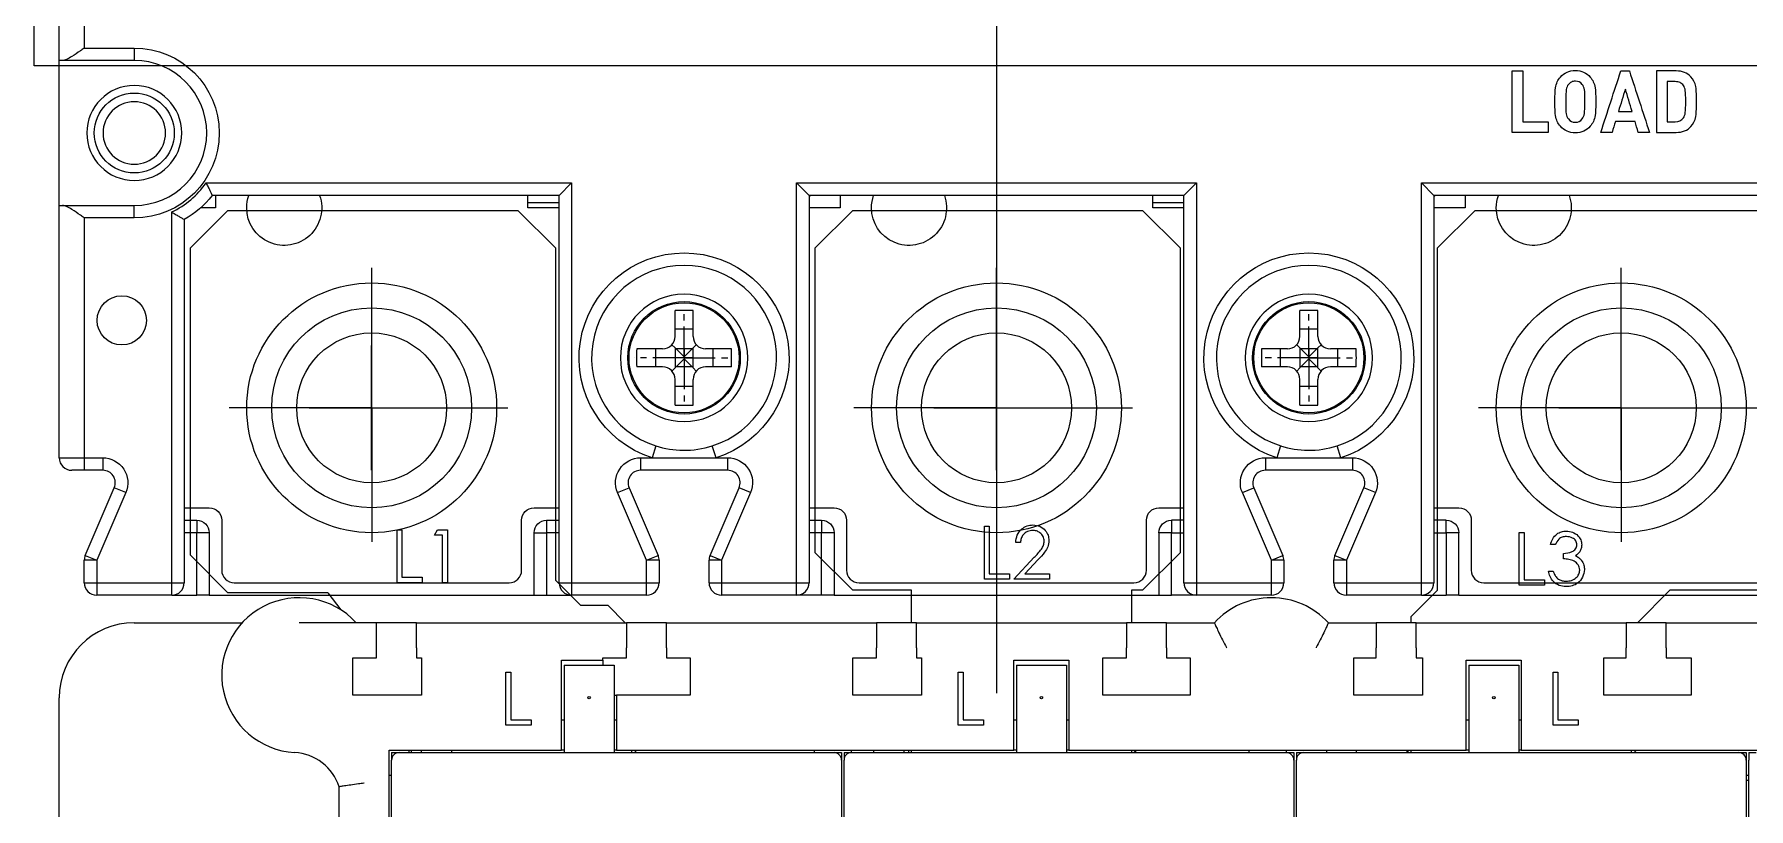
# Model space of a CAD drawing. Header units: millimetres. Extents: x 60229 to 91621, y 21923 to 36546.
# Drawn here: x 82693.7 to 82762.3, y 30080.1 to 30111.1 of the extents above; entities that cross this region are included whole.
import ezdxf

# ---------------------------------------------------------------- set-up
doc = ezdxf.new("R2010")
doc.units = ezdxf.units.MM
doc.linetypes.add('AM_ISO08W050', pattern=[18, 12, -1.5, 3, -1.5])
doc.linetypes.add('CENTER', pattern=[2, 1.25, -0.25, 0.25, -0.25])
for name, color, linetype in [('1', 7, 'Continuous'), ('DEF_AXIS', 7, 'Continuous'), ('DEF_FEATURE', 7, 'Continuous')]:
    doc.layers.add(name, color=color, linetype=linetype)
doc.layers.add('AM_07_중심선', color=1, linetype='AM_ISO08W050', lineweight=18)

# ---------------------------------------------------------------- blocks, each defined once
blk = doc.blocks.new('PS2-40S3P40G-DM')
at = {"color": 7, "linetype": 'Continuous', "lineweight": 0}
for p, q in [((13.405, 61.592), (14.905, 63.092)), ((14.905, 63.092), (26.505, 63.092)), ((26.505, 63.092), (28.005, 61.592)), ((38.405, 61.592), (39.905, 63.092)), ((39.905, 63.092), (51.505, 63.092)), ((51.505, 63.092), (53.005, 61.592)), ((63.305, 61.592), (64.805, 63.092)), ((64.805, 63.092), (76.505, 63.092)), ((13.405, 49.292), (13.405, 61.592)), ((28.005, 61.592), (28.005, 48.292)), ((38.405, 49.392), (38.405, 61.592)), ((53.005, 61.592), (53.005, 49.392)), ((63.305, 47.892), (63.305, 61.592)), ((21.677, 50.309), (21.867, 50.309)), ((21.677, 48.192), (21.677, 50.309)), ((21.867, 50.309), (21.867, 48.409)), ((23.169, 50.091), (23.294, 50.309)), ((23.495, 50.091), (23.169, 50.091)), ((23.294, 50.309), (23.685, 50.309)), ((23.495, 48.192), (23.495, 50.091)), ((23.685, 50.309), (23.685, 48.192)), ((45.177, 50.45), (45.367, 50.45)), ((45.177, 48.333), (45.177, 50.45)), ((45.367, 50.45), (45.367, 48.55)), ((66.577, 48.089), (66.577, 50.206)), ((66.577, 50.206), (66.767, 50.206)), ((66.767, 50.206), (66.767, 48.307)), ((38.405, 49.392), (39.905, 47.892)), ((46.615, 49.799), (46.425, 49.799)), ((51.505, 47.892), (53.005, 49.392)), ((68.015, 49.718), (67.825, 49.718)), ((13.405, 49.292), (14.905, 47.792)), ((46.344, 48.333), (47.165, 49.209)), ((47.327, 49.116), (46.797, 48.55)), ((68.341, 49.148), (68.341, 49.365)), ((22.681, 48.192), (21.677, 48.192)), ((21.867, 48.409), (22.681, 48.409)), ((22.681, 48.409), (22.681, 48.192)), ((23.685, 48.192), (23.495, 48.192)), ((29.005, 47.292), (28.005, 48.292)), ((46.181, 48.333), (45.177, 48.333)), ((45.367, 48.55), (46.181, 48.55)), ((46.181, 48.55), (46.181, 48.333)), ((47.782, 48.333), (46.344, 48.333)), ((46.797, 48.55), (47.782, 48.55)), ((47.782, 48.55), (47.782, 48.333)), ((67.581, 48.089), (66.577, 48.089)), ((66.767, 48.307), (67.581, 48.307)), ((67.581, 48.307), (67.581, 48.089)), ((67.744, 48.659), (67.934, 48.659)), ((18.906, 47.792), (14.905, 47.792)), ((18.906, 47.792), (19.426, 47.104)), ((42.255, 47.892), (39.905, 47.892)), ((42.255, 46.592), (42.255, 47.892)), ((51.505, 47.892), (51.055, 47.892)), ((51.055, 47.892), (51.055, 46.592)), ((63.305, 47.892), (62.255, 46.842)), ((71.305, 46.592), (72.605, 47.892)), ((76.505, 47.892), (72.605, 47.892)), ((29.005, 47.292), (30.105, 47.292)), ((30.805, 46.592), (30.105, 47.292)), ((62.255, 46.592), (62.255, 46.842)), ((11.155, 46.592), (15.475, 46.592)), ((20.855, 46.592), (17.755, 46.592)), ((20.855, 45.192), (20.855, 46.592)), ((22.455, 46.592), (20.855, 46.592)), ((22.455, 45.592), (22.455, 46.592)), ((22.455, 46.592), (30.855, 46.592)), ((30.855, 46.592), (30.855, 45.592)), ((32.455, 46.592), (30.855, 46.592)), ((32.455, 45.592), (32.455, 46.592)), ((32.455, 46.592), (40.855, 46.592)), ((40.855, 46.592), (40.855, 45.592)), ((42.455, 46.592), (40.855, 46.592)), ((42.455, 45.592), (42.455, 46.592)), ((42.455, 46.592), (50.855, 46.592)), ((50.855, 46.592), (50.855, 45.592)), ((52.455, 46.592), (50.855, 46.592)), ((52.455, 45.592), (52.455, 46.592)), ((52.455, 46.592), (54.375, 46.592)), ((58.936, 46.592), (60.855, 46.592)), ((60.855, 46.592), (60.855, 45.592)), ((62.455, 46.592), (60.855, 46.592)), ((62.455, 45.592), (62.455, 46.592)), ((62.455, 46.592), (70.855, 46.592)), ((70.855, 46.592), (70.855, 45.592)), ((72.455, 46.592), (70.855, 46.592)), ((72.455, 45.592), (72.455, 46.592)), ((72.455, 46.592), (80.855, 46.592)), ((22.455, 45.592), (22.455, 45.192)), ((30.855, 45.192), (30.855, 45.592)), ((32.455, 45.592), (32.455, 45.192)), ((40.855, 45.192), (40.855, 45.592)), ((42.455, 45.592), (42.455, 45.192)), ((50.855, 45.192), (50.855, 45.592)), ((52.455, 45.592), (52.455, 45.192)), ((60.855, 45.192), (60.855, 45.592)), ((62.455, 45.592), (62.455, 45.192)), ((70.855, 45.192), (70.855, 45.592)), ((72.455, 45.592), (72.455, 45.192)), ((19.905, 45.192), (20.855, 45.192)), ((19.905, 43.692), (19.905, 45.192)), ((22.455, 45.192), (22.655, 45.192)), ((22.655, 45.192), (22.655, 43.692)), ((26.027, 44.609), (26.217, 44.609)), ((26.027, 42.492), (26.027, 44.609)), ((26.217, 44.609), (26.217, 42.709)), ((28.255, 45.092), (29.905, 45.092)), ((28.255, 41.492), (28.255, 45.092)), ((28.355, 44.892), (28.355, 41.392)), ((28.355, 44.892), (30.355, 44.892)), ((29.905, 45.192), (30.855, 45.192)), ((29.905, 45.092), (29.905, 45.192)), ((29.905, 45.092), (29.905, 44.892)), ((30.355, 44.892), (30.355, 41.392)), ((32.455, 45.192), (33.405, 45.192)), ((33.405, 45.192), (33.405, 43.692)), ((39.905, 45.192), (40.855, 45.192)), ((39.905, 43.692), (39.905, 45.192)), ((42.455, 45.192), (42.655, 45.192)), ((42.655, 45.192), (42.655, 43.692)), ((44.127, 44.609), (44.317, 44.609)), ((44.127, 42.492), (44.127, 44.609)), ((44.317, 44.609), (44.317, 42.709)), ((46.355, 45.092), (48.555, 45.092)), ((46.355, 41.492), (46.355, 45.092)), ((46.455, 44.892), (46.455, 41.392)), ((46.455, 44.892), (48.455, 44.892)), ((48.455, 44.892), (48.455, 41.392)), ((48.555, 45.092), (48.555, 41.492)), ((49.905, 45.192), (50.855, 45.192)), ((49.905, 43.692), (49.905, 45.192)), ((52.455, 45.192), (53.405, 45.192)), ((53.405, 45.192), (53.405, 43.692)), ((59.955, 45.192), (60.855, 45.192)), ((59.955, 43.692), (59.955, 45.192)), ((62.455, 45.192), (62.705, 45.192)), ((62.705, 45.192), (62.705, 43.692)), ((64.455, 45.092), (66.655, 45.092)), ((64.455, 41.492), (64.455, 45.092)), ((64.555, 44.892), (64.555, 41.392)), ((64.555, 44.892), (66.555, 44.892)), ((66.555, 44.892), (66.555, 41.392)), ((66.655, 45.092), (66.655, 41.492)), ((67.927, 42.492), (67.927, 44.609)), ((67.927, 44.609), (68.117, 44.609)), ((68.117, 44.609), (68.117, 42.709)), ((69.955, 45.192), (70.855, 45.192)), ((69.955, 43.692), (69.955, 45.192)), ((72.455, 45.192), (73.455, 45.192)), ((73.455, 45.192), (73.455, 43.692)), ((8.155, 24.092), (8.155, 43.592)), ((22.655, 43.692), (19.905, 43.692)), ((30.355, 43.692), (30.455, 43.692)), ((33.405, 43.692), (30.455, 43.692)), ((30.455, 43.692), (30.455, 41.492)), ((42.655, 43.692), (39.905, 43.692)), ((53.405, 43.692), (49.905, 43.692)), ((62.705, 43.692), (59.955, 43.692)), ((73.455, 43.692), (69.955, 43.692)), ((26.217, 42.709), (27.031, 42.709)), ((27.031, 42.709), (27.031, 42.492)), ((28.355, 42.692), (28.255, 42.692)), ((30.455, 42.692), (30.355, 42.692)), ((44.317, 42.709), (45.131, 42.709)), ((45.131, 42.709), (45.131, 42.492)), ((46.455, 42.692), (46.355, 42.692)), ((48.555, 42.692), (48.455, 42.692)), ((64.555, 42.692), (64.455, 42.692)), ((66.655, 42.692), (66.555, 42.692)), ((68.117, 42.709), (68.931, 42.709)), ((68.931, 42.709), (68.931, 42.492)), ((27.031, 42.492), (26.027, 42.492)), ((45.131, 42.492), (44.127, 42.492)), ((68.931, 42.492), (67.927, 42.492)), ((21.355, 41.492), (28.255, 41.492)), ((21.355, -4.308), (21.355, 41.492)), ((21.455, 41.392), (21.755, 41.392)), ((21.455, 41.392), (21.455, 41.092)), ((21.755, 41.392), (39.155, 41.392)), ((22.155, 41.392), (22.155, 41.492)), ((22.255, 41.392), (22.255, 41.492)), ((22.655, 41.392), (22.655, 41.492)), ((23.855, 41.492), (23.855, 41.392)), ((28.355, 41.492), (28.255, 41.492)), ((30.455, 41.492), (30.355, 41.492)), ((30.455, 41.492), (46.355, 41.492)), ((31.055, 41.492), (31.055, 41.392)), ((31.155, 41.492), (31.255, 41.392)), ((38.355, 41.492), (38.355, 41.392)), ((39.155, 41.392), (39.455, 41.392)), ((39.455, 41.392), (39.455, 41.092)), ((39.555, 41.392), (39.855, 41.392)), ((39.555, 41.392), (39.555, 41.092)), ((39.855, 41.392), (39.855, 41.492)), ((39.855, 41.392), (57.255, 41.392)), ((40.755, 41.392), (40.755, 41.492)), ((41.955, 41.492), (41.955, 41.392)), ((42.155, 41.392), (42.155, 41.492)), ((42.255, 41.392), (42.255, 41.492)), ((46.455, 41.492), (46.355, 41.492)), ((48.555, 41.492), (48.455, 41.492)), ((48.555, 41.492), (64.455, 41.492)), ((51.055, 41.492), (51.055, 41.392)), ((51.155, 41.492), (51.255, 41.392)), ((55.755, 41.492), (55.755, 41.392)), ((57.255, 41.392), (57.255, 41.492)), ((57.255, 41.392), (57.555, 41.392)), ((57.555, 41.392), (57.555, 41.092)), ((57.655, 41.392), (57.955, 41.392)), ((57.655, 41.392), (57.655, 41.092)), ((57.955, 41.392), (75.355, 41.392)), ((58.855, 41.492), (58.855, 41.392)), ((60.055, 41.392), (60.055, 41.492)), ((62.055, 41.392), (62.155, 41.492)), ((62.255, 41.392), (62.255, 41.492)), ((64.555, 41.492), (64.455, 41.492)), ((66.655, 41.492), (66.555, 41.492)), ((66.655, 41.492), (82.555, 41.492)), ((71.055, 41.492), (71.055, 41.392)), ((71.155, 41.492), (71.255, 41.392)), ((75.355, 41.392), (75.655, 41.392)), ((75.655, 41.392), (75.655, 41.092)), ((75.755, 41.392), (76.055, 41.392)), ((75.755, 41.392), (75.755, 41.092)), ((21.355, 40.492), (21.455, 40.492)), ((21.455, 40.392), (21.455, 41.092)), ((39.455, 41.092), (39.455, 40.392)), ((39.555, 40.392), (39.555, 41.092)), ((57.555, 41.092), (57.555, 40.392)), ((57.655, 40.392), (57.655, 41.092)), ((75.655, 41.092), (75.655, 40.392)), ((75.655, 40.492), (75.755, 40.492)), ((75.755, 40.392), (75.755, 41.092)), ((19.355, -2.841), (19.355, 40.026)), ((21.455, -3.208), (21.455, 40.392)), ((39.455, 40.392), (39.455, -3.208)), ((39.555, -3.208), (39.555, 40.392)), ((57.555, 40.392), (57.555, -3.208)), ((57.655, -3.208), (57.655, 40.392)), ((75.655, 40.392), (75.655, -3.208)), ((75.655, 40.292), (75.755, 40.292)), ((75.755, -3.208), (75.755, 40.392))]:
    blk.add_line(p, q, dxfattribs=at)
at = {"color": 1, "lineweight": -3}
for p, q in [((20.655, 52.692), (20.655, 57.692)), ((45.655, 52.692), (45.655, 57.692)), ((70.655, 52.692), (70.655, 57.692)), ((18.155, 55.192), (23.155, 55.192)), ((43.155, 55.192), (48.155, 55.192)), ((68.155, 55.192), (73.155, 55.192))]:
    blk.add_line(p, q, dxfattribs=at)
at = {"color": 7, "linetype": 'Continuous', "lineweight": 0}
for centre, radius in [((20.655, 55.192), 3), ((45.655, 55.192), 3), ((70.655, 55.192), 3), ((29.355, 43.592), 0.05), ((47.455, 43.592), 0.05), ((65.555, 43.592), 0.05)]:
    blk.add_circle(centre, radius, dxfattribs=at)
for centre, radius, start, end in [((17.755, 44.492), 3.1, 42.64231, 266.62771), ((56.655, 44.492), 3.1, 42.64231, 137.35769), ((11.155, 43.592), 3, 90, 180), ((17.455, 39.401), 2, 18.19487, 86.62771), ((21.755, 41.092), 0.3, 90, 180), ((39.155, 41.092), 0.3, 0, 90), ((39.855, 41.092), 0.3, 90, 180), ((57.255, 41.092), 0.3, 0, 90), ((57.955, 41.092), 0.3, 90, 180), ((75.355, 41.092), 0.3, 0, 90)]:
    blk.add_arc(centre, radius, start, end, dxfattribs=at)
for points, knots in [([(46.425, 49.799), (46.437, 49.902), (46.462, 50.107), (46.643, 50.342), (46.873, 50.484), (47.034, 50.497), (47.115, 50.504)], [0, 0, 0, 0, 0.280028, 0.559514, 0.779667, 1, 1, 1, 1]), ([(47.106, 50.287), (47.033, 50.28), (46.889, 50.265), (46.726, 50.133), (46.638, 49.967), (46.623, 49.855), (46.615, 49.799)], [0, 0, 0, 0, 0.279693, 0.558779, 0.779136, 1, 1, 1, 1]), ([(47.565, 49.858), (47.556, 49.924), (47.538, 50.055), (47.409, 50.193), (47.26, 50.275), (47.157, 50.283), (47.106, 50.287)], [0, 0, 0, 0, 0.279127, 0.558979, 0.77935, 1, 1, 1, 1]), ([(47.115, 50.504), (47.21, 50.495), (47.398, 50.477), (47.608, 50.306), (47.735, 50.096), (47.748, 49.949), (47.755, 49.875)], [0, 0, 0, 0, 0.279891, 0.55919, 0.779572, 1, 1, 1, 1]), ([(67.825, 49.718), (67.85, 49.799), (67.898, 49.962), (68.06, 50.142), (68.256, 50.245), (68.389, 50.255), (68.455, 50.26)], [0, 0, 0, 0, 0.280289, 0.55968, 0.779747, 1, 1, 1, 1]), ([(68.455, 50.26), (68.541, 50.251), (68.712, 50.233), (68.917, 50.097), (69.047, 49.912), (69.065, 49.778), (69.073, 49.71)], [0, 0, 0, 0, 0.280085, 0.559869, 0.780098, 1, 1, 1, 1]), ([(47.165, 49.209), (47.266, 49.314), (47.408, 49.459), (47.548, 49.685), (47.559, 49.8), (47.565, 49.858)], [0, 0, 0, 0, 0.560717, 0.780533, 1, 1, 1, 1]), ([(47.755, 49.875), (47.746, 49.791), (47.729, 49.623), (47.56, 49.369), (47.415, 49.212), (47.327, 49.116)], [0, 0, 0, 0, 0.279292, 0.559158, 1, 1, 1, 1]), ([(68.458, 50.043), (68.403, 50.039), (68.293, 50.03), (68.118, 49.924), (68.054, 49.796), (68.015, 49.718)], [0, 0, 0, 0, 0.280636, 0.560364, 1, 1, 1, 1]), ([(68.341, 49.365), (68.46, 49.376), (68.64, 49.392), (68.815, 49.517), (68.875, 49.622), (68.881, 49.682), (68.883, 49.711)], [0, 0, 0, 0, 0.499396, 0.749029, 0.874537, 1, 1, 1, 1]), ([(68.883, 49.711), (68.873, 49.767), (68.851, 49.878), (68.689, 50.015), (68.545, 50.033), (68.458, 50.043)], [0, 0, 0, 0, 0.278863, 0.560055, 1, 1, 1, 1]), ([(69.073, 49.71), (69.07, 49.662), (69.063, 49.564), (68.987, 49.401), (68.887, 49.323), (68.826, 49.275)], [0, 0, 0, 0, 0.280507, 0.560791, 1, 1, 1, 1]), ([(68.992, 48.7), (68.989, 48.737), (68.983, 48.811), (68.917, 48.944), (68.778, 49.075), (68.56, 49.133), (68.414, 49.143), (68.341, 49.148)], [0, 0, 0, 0, 0.125235, 0.250515, 0.499248, 0.749046, 1, 1, 1, 1]), ([(69.182, 48.718), (69.167, 48.614), (69.136, 48.406), (68.938, 48.178), (68.696, 48.054), (68.532, 48.041), (68.45, 48.035)], [0, 0, 0, 0, 0.279308, 0.558806, 0.779294, 1, 1, 1, 1]), ([(68.826, 49.275), (68.875, 49.249), (68.963, 49.203), (69.027, 49.128), (69.056, 49.094)], [0, 0, 0, 0, 0.559839, 1, 1, 1, 1]), ([(69.056, 49.094), (69.096, 49.03), (69.169, 48.914), (69.178, 48.778), (69.182, 48.718)], [0, 0, 0, 0, 0.559418, 1, 1, 1, 1]), ([(68.45, 48.035), (68.353, 48.044), (68.158, 48.06), (67.93, 48.223), (67.796, 48.437), (67.761, 48.585), (67.744, 48.659)], [0, 0, 0, 0, 0.279877, 0.559012, 0.779271, 1, 1, 1, 1]), ([(67.934, 48.659), (67.953, 48.598), (67.988, 48.488), (68.065, 48.404), (68.099, 48.367)], [0, 0, 0, 0, 0.560694, 1, 1, 1, 1]), ([(68.099, 48.367), (68.16, 48.329), (68.269, 48.26), (68.397, 48.255), (68.453, 48.252)], [0, 0, 0, 0, 0.5587022, 1, 1, 1, 1]), ([(68.453, 48.252), (68.527, 48.257), (68.673, 48.267), (68.85, 48.377), (68.971, 48.528), (68.985, 48.643), (68.992, 48.7)], [0, 0, 0, 0, 0.2805991, 0.560151, 0.7803024, 1, 1, 1, 1]), ([(54.375, 46.592), (54.379, 46.583), (54.388, 46.563), (54.454, 46.413), (54.557, 46.191), (54.696, 45.908), (54.807, 45.699), (54.866, 45.594), (54.867, 45.592)], [0, 0, 0, 0, 0.189363, 0.378514, 0.573455, 0.78372, 0.995867, 1, 1, 1, 1]), ([(58.936, 46.592), (58.932, 46.583), (58.923, 46.563), (58.856, 46.413), (58.754, 46.191), (58.615, 45.908), (58.504, 45.699), (58.445, 45.594), (58.444, 45.592)], [0, 0, 0, 0, 0.189363, 0.378514, 0.573455, 0.78372, 0.995867, 1, 1, 1, 1]), ([(20.355, 40.169), (20.351, 40.169), (20.274, 40.159), (20.085, 40.134), (19.807, 40.095), (19.557, 40.057), (19.388, 40.031), (19.366, 40.027), (19.355, 40.026)], [0, 0, 0, 0, 0.007952, 0.14815, 0.363536, 0.576565, 0.788259, 1, 1, 1, 1])]:
    blk.add_open_spline(points, degree=3, knots=knots, dxfattribs=at)
blk = doc.blocks.new('HGM-100AF(4P)')
at = {"color": 1, "ltscale": 5}
blk.add_lwpolyline([(-50.613, 25.184), (51.387, 25.184), (51.387, -43.816), (-50.613, -43.816)], close=True, dxfattribs=at)
at = {"layer": '1', "color": 7, "linetype": 'Continuous'}
for p, q in [((-49.613, -43.6), (-49.613, -37)), ((-48.613, -40), (-48.613, -43.1)), ((-48.613, -43.1), (-46.613, -43.1)), ((-46.613, -43.1), (-46.613, -43.6)), ((-49.479, -43.6), (-49.613, -43.6)), ((-49.613, -49.4), (-49.613, -43.6)), ((-46.613, -43.6), (-49.479, -43.6)), ((-43.741, -48.5), (-29.113, -48.5)), ((-29.113, -48.5), (-29.613, -49)), ((-29.113, -48.5), (-29.113, -64.5)), ((-20.113, -48.5), (-4.113, -48.5)), ((-20.113, -64.5), (-20.113, -48.5)), ((-20.113, -48.5), (-19.613, -49)), ((-4.113, -48.5), (-4.613, -49)), ((-4.113, -48.5), (-4.113, -64.5)), ((4.887, -48.5), (20.887, -48.5)), ((4.887, -64.5), (4.887, -48.5)), ((4.887, -48.5), (5.387, -49)), ((-29.613, -49), (-43.491, -49)), ((-43.363, -49), (-43.363, -49.5)), ((-29.613, -49.3), (-30.864, -49.3)), ((-30.863, -49.5), (-30.863, -49)), ((-29.613, -64.5), (-29.613, -49)), ((-19.613, -49), (-19.613, -64.5)), ((-4.613, -49), (-19.613, -49)), ((-18.363, -49), (-18.363, -49.5)), ((-4.613, -49.3), (-5.864, -49.3)), ((-5.863, -49.5), (-5.863, -49)), ((-4.613, -64.5), (-4.613, -49)), ((20.387, -49), (5.387, -49)), ((5.387, -49), (5.387, -64.5)), ((6.637, -49), (6.637, -49.5)), ((-49.613, -59.5), (-49.613, -49.4)), ((-49.613, -49.4), (-49.479, -49.4)), ((-49.479, -49.4), (-46.613, -49.4)), ((-48.613, -49.9), (-48.613, -59.5)), ((-46.613, -49.9), (-48.613, -49.9)), ((-46.613, -49.9), (-46.613, -49.4)), ((-45.113, -64.5), (-45.113, -49.662)), ((-44.613, -49.964), (-44.613, -64.5)), ((-43.363, -49.5), (-43.968, -49.5)), ((-29.613, -49.5), (-30.863, -49.5)), ((-18.363, -49.5), (-19.613, -49.5)), ((-4.613, -49.5), (-5.863, -49.5)), ((6.637, -49.5), (5.387, -49.5)), ((-49.613, -59.5), (-48.613, -59.5)), ((-48.613, -59.5), (-47.872, -59.5)), ((-48.613, -59.5), (-48.613, -60)), ((-47.872, -59.5), (-47.872, -60)), ((-26.355, -59.5), (-25.894, -59.5)), ((-26.355, -59.5), (-26.355, -60)), ((-25.742, -59.024), (-25.894, -59.5)), ((-25.894, -59.5), (-23.333, -59.5)), ((-23.333, -59.5), (-23.485, -59.024)), ((-23.333, -59.5), (-22.872, -59.5)), ((-22.872, -59.5), (-22.872, -60)), ((-1.355, -59.5), (-0.894, -59.5)), ((-1.355, -59.5), (-1.355, -60)), ((-0.742, -59.024), (-0.894, -59.5)), ((-0.894, -59.5), (1.667, -59.5)), ((1.667, -59.5), (1.515, -59.024)), ((1.667, -59.5), (2.128, -59.5)), ((2.128, -59.5), (2.128, -60)), ((-48.613, -60), (-49.113, -60)), ((-47.872, -60), (-48.613, -60)), ((-22.872, -60), (-26.355, -60)), ((2.128, -60), (-1.355, -60)), ((-48.573, -63.406), (-47.412, -60.697)), ((-46.953, -60.894), (-48.113, -63.603)), ((-46.953, -60.894), (-47.412, -60.697)), ((-27.274, -60.894), (-26.815, -60.697)), ((-26.113, -63.603), (-27.274, -60.894)), ((-26.815, -60.697), (-25.654, -63.406)), ((-23.573, -63.406), (-22.412, -60.697)), ((-21.953, -60.894), (-23.113, -63.603)), ((-21.953, -60.894), (-22.412, -60.697)), ((-2.274, -60.894), (-1.815, -60.697)), ((-1.113, -63.603), (-2.274, -60.894)), ((-1.815, -60.697), (-0.654, -63.406)), ((1.427, -63.406), (2.588, -60.697)), ((3.047, -60.894), (1.887, -63.603)), ((3.047, -60.894), (2.588, -60.697)), ((-44.613, -61.5), (-43.613, -61.5)), ((-37.113, -61.5), (-37.113, -62.5)), ((-30.613, -61.5), (-29.613, -61.5)), ((-19.613, -61.5), (-18.613, -61.5)), ((-12.113, -61.5), (-12.113, -62.5)), ((-5.613, -61.5), (-4.613, -61.5)), ((5.387, -61.5), (6.387, -61.5)), ((12.887, -61.5), (12.887, -62.5)), ((-44.613, -62), (-44.113, -62)), ((-44.113, -62), (-44.113, -62.5)), ((-43.113, -62), (-43.113, -64)), ((-31.113, -64), (-31.113, -62)), ((-30.113, -62), (-29.613, -62)), ((-30.113, -62), (-30.113, -62.5)), ((-19.613, -62), (-19.113, -62)), ((-19.113, -62), (-19.113, -62.5)), ((-18.113, -62), (-18.113, -64)), ((-6.113, -64), (-6.113, -62)), ((-5.113, -62), (-5.113, -62.5)), ((-4.613, -62), (-5.113, -62)), ((5.887, -62), (5.387, -62)), ((5.887, -62.5), (5.887, -62)), ((6.887, -62), (6.887, -64)), ((-44.113, -62.5), (-44.613, -62.5)), ((-44.113, -65), (-44.113, -62.5)), ((-43.613, -62.5), (-44.113, -62.5)), ((-43.613, -62.5), (-43.613, -65)), ((-30.613, -62.5), (-30.113, -62.5)), ((-30.613, -65), (-30.613, -62.5)), ((-30.113, -62.5), (-30.113, -65)), ((-29.613, -62.5), (-30.113, -62.5)), ((-19.113, -62.5), (-19.613, -62.5)), ((-18.613, -62.5), (-19.113, -62.5)), ((-19.113, -65), (-19.113, -62.5)), ((-18.613, -62.5), (-18.613, -65)), ((-5.113, -62.5), (-5.613, -62.5)), ((-5.613, -62.5), (-5.613, -65)), ((-5.113, -62.5), (-4.613, -62.5)), ((-5.113, -65), (-5.113, -62.5)), ((5.387, -62.5), (5.887, -62.5)), ((5.887, -62.5), (5.887, -65)), ((6.387, -62.5), (5.887, -62.5)), ((6.387, -65), (6.387, -62.5)), ((-48.113, -63.603), (-48.613, -63.603)), ((-48.613, -64.5), (-48.613, -63.603)), ((-48.573, -63.406), (-48.113, -63.603)), ((-48.113, -63.603), (-48.113, -64.5)), ((-26.113, -63.603), (-25.654, -63.406)), ((-26.113, -64.5), (-26.113, -63.603)), ((-25.613, -63.603), (-26.113, -63.603)), ((-25.613, -63.603), (-25.613, -64.5)), ((-23.113, -63.603), (-23.613, -63.603)), ((-23.613, -64.5), (-23.613, -63.603)), ((-23.573, -63.406), (-23.113, -63.603)), ((-23.113, -63.603), (-23.113, -64.5)), ((-1.113, -63.603), (-0.654, -63.406)), ((-1.113, -64.5), (-1.113, -63.603)), ((-0.613, -63.603), (-1.113, -63.603)), ((-0.613, -63.603), (-0.613, -64.5)), ((1.887, -63.603), (1.387, -63.603)), ((1.387, -64.5), (1.387, -63.603)), ((1.427, -63.406), (1.887, -63.603)), ((1.887, -63.603), (1.887, -64.5)), ((-48.613, -64.5), (-48.113, -64.5)), ((-48.113, -64.5), (-45.113, -64.5)), ((-48.113, -64.5), (-48.113, -65)), ((-45.113, -65), (-48.113, -65)), ((-45.113, -64.5), (-44.613, -64.5)), ((-45.113, -65), (-45.113, -64.5)), ((-45.113, -65), (-44.113, -65)), ((-43.613, -65), (-44.113, -65)), ((-43.613, -65), (-30.613, -65)), ((-42.613, -64.5), (-31.613, -64.5)), ((-30.613, -65), (-30.113, -65)), ((-30.113, -65), (-29.113, -65)), ((-29.613, -64.5), (-29.113, -64.5)), ((-29.113, -64.5), (-26.113, -64.5)), ((-29.113, -64.5), (-29.113, -65)), ((-26.113, -65), (-29.113, -65)), ((-26.113, -64.5), (-25.613, -64.5)), ((-26.113, -65), (-26.113, -64.5)), ((-23.613, -64.5), (-23.113, -64.5)), ((-23.113, -64.5), (-20.113, -64.5)), ((-23.113, -64.5), (-23.113, -65)), ((-20.113, -65), (-23.113, -65)), ((-20.113, -64.5), (-19.613, -64.5)), ((-20.113, -65), (-20.113, -64.5)), ((-19.113, -65), (-20.113, -65)), ((-18.613, -65), (-19.113, -65)), ((-18.613, -65), (-5.613, -65)), ((-17.613, -64.5), (-6.613, -64.5)), ((-5.613, -65), (-5.113, -65)), ((-4.113, -65), (-5.113, -65)), ((-4.613, -64.5), (-4.113, -64.5)), ((-4.113, -64.5), (-1.113, -64.5)), ((-4.113, -64.5), (-4.113, -65)), ((-1.113, -65), (-4.113, -65)), ((-1.113, -65), (-1.113, -64.5)), ((-1.113, -64.5), (-0.613, -64.5)), ((1.387, -64.5), (1.887, -64.5)), ((1.887, -64.5), (4.887, -64.5)), ((1.887, -64.5), (1.887, -65)), ((4.887, -65), (1.887, -65)), ((4.887, -65), (4.887, -64.5)), ((4.887, -64.5), (5.387, -64.5)), ((4.887, -65), (5.887, -65)), ((6.387, -65), (5.887, -65)), ((6.387, -65), (19.387, -65)), ((7.387, -64.5), (18.387, -64.5))]:
    blk.add_line(p, q, dxfattribs=at)
at = {"layer": '1', "color": 7, "linetype": 'Continuous', "extrusion": (0, 0, -1)}
for centre, radius in [((46.613, -46.5), 1.9), ((46.613, -46.5), 1.25), ((24.613, -55.5), 2.55), ((24.613, -55.5), 2.55), ((-0.387, -55.5), 2.55), ((-0.387, -55.5), 2.55)]:
    blk.add_circle(centre, radius, dxfattribs=at)
at = {"layer": '1', "color": 7, "linetype": 'Continuous'}
for centre, radius in [((-46.613, -46.5), 1.6), ((-47.113, -54), 0.985), ((-24.613, -55.5), 2.25), ((-24.613, -55.5), 2.25), ((0.387, -55.5), 2.25), ((0.387, -55.5), 2.25)]:
    blk.add_circle(centre, radius, dxfattribs=at)
at = {"layer": '1', "color": 7, "linetype": 'Continuous', "extrusion": (0, 0, -1)}
for centre, radius, start, end in [((46.613, -46.5), 3.4, 90, 270), ((46.613, -46.5), 4, 218.68219, 240), ((40.613, -49.5), 1.5, 160.53189, 0), ((40.613, -49.5), 1.5, 0, 19.46811), ((20.383, -48), 1.3, 230.28553, 233.69564), ((15.613, -49.5), 1.5, 160.53189, 0), ((15.613, -49.5), 1.5, 0, 19.46811), ((-4.617, -48), 1.3, 230.28553, 233.69564), ((-9.387, -49.5), 1.5, 160.53189, 0), ((-9.387, -49.5), 1.5, 0, 19.46811), ((24.613, -55.5), 4.2, 287.75279, 252.24721), ((-0.387, -55.5), 4.2, 287.75279, 252.24721), ((37.113, -57.5), 5, 270, 180), ((12.113, -57.5), 5, 270, 180), ((-12.887, -57.5), 5, 270, 180), ((37.113, -57.5), 4, 270, 90), ((37.113, -57.5), 4, 90, 180), ((12.113, -57.5), 4, 270, 90), ((12.113, -57.5), 4, 90, 180), ((-12.887, -57.5), 4, 270, 90), ((-12.887, -57.5), 4, 90, 180), ((37.113, -57.5), 5, 180, 270), ((37.113, -57.5), 4, 180, 270), ((12.113, -57.5), 5, 180, 270), ((12.113, -57.5), 4, 180, 270), ((-12.887, -57.5), 5, 180, 270), ((-12.887, -57.5), 4, 180, 270), ((47.872, -60.5), 1, 90, 203.19859), ((26.355, -60.5), 1, 336.80141, 90), ((22.872, -60.5), 1, 90, 203.19859), ((1.355, -60.5), 1, 336.80141, 90), ((-2.128, -60.5), 1, 90, 203.19859), ((43.613, -62), 0.5, 90, 180), ((30.613, -62), 0.5, 0, 90), ((18.613, -62), 0.5, 90, 180), ((5.613, -62), 0.5, 0, 90), ((-6.387, -62), 0.5, 90, 180), ((44.113, -62.5), 0.5, 90, 180), ((30.113, -62.5), 0.5, 0, 90), ((19.113, -62.5), 0.5, 90, 180), ((5.113, -62.5), 0.5, 0, 90), ((-5.887, -62.5), 0.5, 90, 180)]:
    blk.add_arc(centre, radius, start, end, dxfattribs=at)
at = {"layer": '1', "color": 7, "linetype": 'Continuous'}
for centre, radius, start, end in [((-46.613, -46.5), 2.9, 270, 90), ((-46.613, -46.5), 3.5, 295.37693, 325.1501), ((-24.613, -55.5), 3.7, 287.75279, 252.24721), ((0.387, -55.5), 3.7, 287.75279, 252.24721), ((-49.113, -59.5), 0.5, 180, 270), ((-47.872, -60.5), 0.5, 336.80141, 90), ((-26.355, -60.5), 0.5, 90, 203.19859), ((-22.872, -60.5), 0.5, 336.80141, 90), ((-1.355, -60.5), 0.5, 90, 203.19859), ((2.128, -60.5), 0.5, 336.80141, 90), ((-48.113, -63.603), 0.5, 156.80141, 180), ((-26.113, -63.603), 0.5, 0, 23.19859), ((-23.113, -63.603), 0.5, 156.80141, 180), ((-1.113, -63.603), 0.5, 0, 23.19859), ((1.887, -63.603), 0.5, 156.80141, 180), ((-42.613, -64), 0.5, 180, 270), ((-31.613, -64), 0.5, 270, 0), ((-17.613, -64), 0.5, 180, 270), ((-6.613, -64), 0.5, 270, 0), ((7.387, -64), 0.5, 180, 270), ((-48.113, -64.5), 0.5, 180, 270), ((-45.113, -64.5), 0.5, 270, 0), ((-29.113, -64.5), 0.5, 180, 270), ((-26.113, -64.5), 0.5, 270, 0), ((-23.113, -64.5), 0.5, 180, 270), ((-20.113, -64.5), 0.5, 270, 0), ((-4.113, -64.5), 0.5, 180, 270), ((-1.113, -64.5), 0.5, 270, 0), ((1.887, -64.5), 0.5, 180, 270), ((4.887, -64.5), 0.5, 270, 0)]:
    blk.add_arc(centre, radius, start, end, dxfattribs=at)
for points, knots in [([(-48.613, -43.1), (-48.615, -43.101), (-48.617, -43.102), (-48.668, -43.138), (-48.717, -43.173), (-48.881, -43.288), (-48.998, -43.368), (-49.184, -43.485), (-49.259, -43.528), (-49.384, -43.583), (-49.437, -43.6), (-49.479, -43.6)], [0, 0, 0, 0, 0.005402, 0.005402, 0.157794, 0.157794, 0.523178, 0.523178, 0.781762, 0.781762, 1, 1, 1, 1]), ([(10.716, -44.065), (10.812, -44.02), (10.924, -43.997), (11.05, -43.997), (11.172, -43.997), (11.282, -44.02), (11.379, -44.065)], [0, 0, 0, 0, 0.5, 0.5, 0.5, 1, 1, 1, 1]), ([(11.326, -44.557), (11.258, -44.469), (11.166, -44.425), (11.05, -44.425), (10.99, -44.425), (10.936, -44.437), (10.89, -44.46)], [0, 0, 0, 0, 0.5, 0.5, 0.5, 1, 1, 1, 1]), ([(11.435, -45.247), (11.435, -45.012), (11.428, -44.852), (11.399, -44.682), (11.37, -44.612), (11.326, -44.557)], [0, 0, 0, 0, 0.5, 0.5, 1, 1, 1, 1]), ([(15.374, -44.601), (15.336, -44.548), (15.291, -44.509), (15.187, -44.459), (15.124, -44.446), (15.05, -44.446), (15.05, -44.446), (14.723, -44.446), (14.723, -44.446), (14.723, -44.446), (14.723, -46.048), (14.723, -46.048), (14.723, -46.048), (15.05, -46.048), (15.05, -46.048), (15.19, -46.048), (15.298, -45.998), (15.373, -45.896)], [0, 0, 0, 0, 0.166667, 0.166667, 0.333333, 0.333333, 0.333333, 0.5, 0.5, 0.5, 0.666667, 0.666667, 0.666667, 0.833333, 0.833333, 0.833333, 1, 1, 1, 1]), ([(15.674, -44.253), (15.601, -44.172), (15.515, -44.113), (15.317, -44.037), (15.208, -44.018), (15.09, -44.018)], [0, 0, 0, 0, 0.5, 0.5, 1, 1, 1, 1]), ([(10.257, -45.807), (10.241, -45.705), (10.233, -45.519), (10.233, -45.247), (10.233, -44.978), (10.241, -44.793), (10.257, -44.691)], [0, 0, 0, 0, 0.5, 0.5, 0.5, 1, 1, 1, 1]), ([(10.685, -44.765), (10.672, -44.852), (10.665, -45.012), (10.665, -45.247), (10.665, -45.489), (10.671, -45.651), (10.683, -45.732)], [0, 0, 0, 0, 0.5, 0.5, 0.5, 1, 1, 1, 1]), ([(10.77, -45.938), (10.838, -46.025), (10.932, -46.069), (11.05, -46.069), (11.166, -46.069), (11.258, -46.025), (11.326, -45.938)], [0, 0, 0, 0, 0.5, 0.5, 0.5, 1, 1, 1, 1]), ([(11.383, -46.43), (11.287, -46.475), (11.176, -46.497), (11.05, -46.497), (10.926, -46.497), (10.815, -46.475), (10.718, -46.43)], [0, 0, 0, 0, 0.5, 0.5, 0.5, 1, 1, 1, 1]), ([(15.09, -46.476), (15.206, -46.476), (15.315, -46.456), (15.52, -46.376), (15.606, -46.318), (15.674, -46.242)], [0, 0, 0, 0, 0.5, 0.5, 1, 1, 1, 1]), ([(-43.741, -48.5), (-43.74, -48.501), (-43.74, -48.503), (-43.712, -48.556), (-43.685, -48.609), (-43.634, -48.71), (-43.609, -48.758), (-43.568, -48.842), (-43.55, -48.878), (-43.521, -48.937), (-43.51, -48.96), (-43.495, -48.992), (-43.491, -49), (-43.491, -49)], [0, 0, 0, 0, 0.005958, 0.005958, 0.218171, 0.218171, 0.430811, 0.430811, 0.625102, 0.625102, 0.812312, 0.812312, 1, 1, 1, 1]), ([(-48.613, -49.9), (-48.615, -49.899), (-48.617, -49.898), (-48.668, -49.862), (-48.717, -49.827), (-48.881, -49.712), (-48.998, -49.632), (-49.184, -49.515), (-49.259, -49.472), (-49.384, -49.417), (-49.437, -49.4), (-49.479, -49.4)], [0, 0, 0, 0, 0.005402, 0.005402, 0.157794, 0.157794, 0.523178, 0.523178, 0.781762, 0.781762, 1, 1, 1, 1]), ([(-45.113, -49.662), (-45.112, -49.663), (-45.111, -49.664), (-45.051, -49.702), (-44.992, -49.738), (-44.888, -49.802), (-44.841, -49.83), (-44.762, -49.877), (-44.728, -49.897), (-44.673, -49.93), (-44.651, -49.942), (-44.621, -49.96), (-44.614, -49.964), (-44.613, -49.964)], [0, 0, 0, 0, 0.005546, 0.005546, 0.248681, 0.248681, 0.458814, 0.458814, 0.645122, 0.645122, 0.822703, 0.822703, 1, 1, 1, 1]), ([(-25.742, -59.024), (-25.39, -59.136), (-25.019, -59.196), (-24.257, -59.204), (-23.86, -59.144), (-23.485, -59.024)], [0, 0, 0, 0, 0.483534, 0.483534, 1, 1, 1, 1]), ([(-0.742, -59.024), (-0.39, -59.136), (-0.019, -59.196), (0.743, -59.204), (1.14, -59.144), (1.515, -59.024)], [0, 0, 0, 0, 0.483534, 0.483534, 1, 1, 1, 1])]:
    blk.add_open_spline(points, degree=3, knots=knots, dxfattribs=at)
for points in [[(8.52, -44.018), (8.664, -44.018), (8.808, -44.018), (8.952, -44.018)], [(8.52, -46.476), (8.52, -45.657), (8.52, -44.837), (8.52, -44.018)], [(8.952, -44.018), (8.952, -44.695), (8.952, -45.372), (8.952, -46.048)], [(10.257, -44.691), (10.286, -44.519), (10.35, -44.377), (10.45, -44.267)], [(10.45, -44.267), (10.531, -44.177), (10.619, -44.109), (10.716, -44.065)], [(10.77, -44.557), (10.727, -44.61), (10.698, -44.679), (10.685, -44.765)], [(10.89, -44.46), (10.843, -44.483), (10.803, -44.515), (10.77, -44.557)], [(11.379, -44.065), (11.476, -44.109), (11.566, -44.177), (11.646, -44.267)], [(11.646, -44.267), (11.746, -44.377), (11.81, -44.517), (11.839, -44.688)], [(12.066, -46.476), (12.334, -45.657), (12.603, -44.837), (12.871, -44.018)], [(12.871, -44.018), (12.984, -44.018), (13.097, -44.018), (13.21, -44.018)], [(13.21, -44.018), (13.479, -44.837), (13.748, -45.657), (14.017, -46.476)], [(14.291, -44.018), (14.291, -44.018), (14.291, -46.476), (14.291, -46.476)], [(15.09, -44.018), (15.09, -44.018), (14.291, -44.018), (14.291, -44.018)], [(15.867, -44.639), (15.836, -44.49), (15.772, -44.361), (15.674, -44.253)], [(11.412, -45.72), (11.427, -45.628), (11.435, -45.47), (11.435, -45.247)], [(11.839, -44.688), (11.858, -44.796), (11.867, -44.982), (11.867, -45.247)], [(11.867, -45.247), (11.867, -45.519), (11.859, -45.704), (11.842, -45.803)], [(13.051, -44.743), (12.958, -45.041), (12.865, -45.339), (12.772, -45.637)], [(13.321, -45.637), (13.231, -45.339), (13.141, -45.041), (13.051, -44.743)], [(15.448, -44.81), (15.437, -44.724), (15.413, -44.654), (15.374, -44.601)], [(15.466, -45.237), (15.466, -45.039), (15.46, -44.897), (15.448, -44.81)], [(15.448, -45.68), (15.46, -45.589), (15.466, -45.442), (15.466, -45.237)], [(15.898, -45.081), (15.898, -44.886), (15.887, -44.739), (15.867, -44.639)], [(15.898, -45.237), (15.898, -45.237), (15.898, -45.081), (15.898, -45.081)], [(15.898, -45.396), (15.898, -45.396), (15.898, -45.237), (15.898, -45.237)], [(10.45, -46.228), (10.348, -46.115), (10.284, -45.975), (10.257, -45.807)], [(10.683, -45.732), (10.696, -45.814), (10.725, -45.882), (10.77, -45.938)], [(11.326, -45.938), (11.368, -45.885), (11.396, -45.812), (11.412, -45.72)], [(11.842, -45.803), (11.813, -45.973), (11.748, -46.115), (11.646, -46.228)], [(12.772, -45.637), (12.955, -45.637), (13.138, -45.637), (13.321, -45.637)], [(15.373, -45.896), (15.412, -45.843), (15.437, -45.771), (15.448, -45.68)], [(15.674, -46.242), (15.772, -46.133), (15.836, -46.001), (15.867, -45.844)], [(15.867, -45.844), (15.887, -45.743), (15.898, -45.594), (15.898, -45.396)], [(9.956, -46.476), (9.477, -46.476), (8.999, -46.476), (8.52, -46.476)], [(8.952, -46.048), (9.287, -46.048), (9.621, -46.048), (9.956, -46.048)], [(9.956, -46.048), (9.956, -46.191), (9.956, -46.334), (9.956, -46.476)], [(10.718, -46.43), (10.62, -46.385), (10.531, -46.318), (10.45, -46.228)], [(11.646, -46.228), (11.566, -46.318), (11.478, -46.385), (11.383, -46.43)], [(12.517, -46.476), (12.367, -46.476), (12.216, -46.476), (12.066, -46.476)], [(12.65, -46.041), (12.606, -46.186), (12.561, -46.331), (12.517, -46.476)], [(13.437, -46.041), (13.174, -46.041), (12.912, -46.041), (12.65, -46.041)], [(13.567, -46.476), (13.523, -46.331), (13.48, -46.186), (13.437, -46.041)], [(14.017, -46.476), (13.867, -46.476), (13.717, -46.476), (13.567, -46.476)], [(14.291, -46.476), (14.291, -46.476), (15.09, -46.476), (15.09, -46.476)]]:
    blk.add_open_spline(points, degree=3, dxfattribs=at)
at = {"layer": 'AM_07_중심선', "ltscale": 3}
for p, q in [((-12.113, 67.632), (-12.113, -68.921)), ((-37.113, -57.5), (-37.113, -51.895)), ((-12.113, -57.5), (-12.113, -51.895)), ((12.887, -57.5), (12.887, -51.895)), ((-37.113, -57.5), (-42.821, -57.5)), ((-37.113, -57.5), (-37.113, -62.862)), ((-37.113, -57.5), (-31.665, -57.5)), ((-12.113, -57.5), (-17.821, -57.5)), ((-12.113, -57.5), (-12.113, -62.862)), ((-12.113, -57.5), (-6.665, -57.5)), ((12.887, -57.5), (7.179, -57.5)), ((12.887, -57.5), (12.887, -62.862)), ((12.887, -57.5), (18.335, -57.5))]:
    blk.add_line(p, q, dxfattribs=at)
at = {"layer": 'AM_07_중심선', "color": 1, "linetype": 'CENTER'}
for p, q in [((-24.613, -55.5), (-24.613, -53.5)), ((0.387, -55.5), (0.387, -53.5)), ((-24.613, -55.5), (-26.614, -55.5)), ((-24.613, -55.5), (-24.613, -57.5)), ((-24.613, -55.5), (-22.613, -55.5)), ((0.387, -55.5), (-1.614, -55.5)), ((0.387, -55.5), (0.387, -57.5)), ((0.387, -55.5), (2.387, -55.5))]:
    blk.add_line(p, q, dxfattribs=at)
at = {"layer": 'DEF_AXIS', "color": 7, "linetype": 'Continuous'}
for p, q in [((-24.253, -54.355), (-24.973, -54.355)), ((0.747, -54.355), (0.027, -54.355)), ((-25.758, -55.14), (-25.758, -55.86)), ((-24.253, -55.5), (-24.973, -55.5)), ((-24.613, -55.462), (-24.935, -55.14)), ((-24.292, -55.14), (-24.935, -55.14)), ((-24.613, -55.538), (-24.935, -55.86)), ((-24.613, -55.462), (-24.292, -55.14)), ((-24.613, -55.14), (-24.613, -55.462)), ((-24.613, -55.538), (-24.613, -55.86)), ((-24.613, -55.538), (-24.292, -55.86)), ((-23.468, -55.14), (-23.468, -55.86)), ((-0.758, -55.14), (-0.758, -55.86)), ((0.747, -55.5), (0.027, -55.5)), ((0.387, -55.462), (0.065, -55.14)), ((0.708, -55.14), (0.065, -55.14)), ((0.387, -55.538), (0.065, -55.86)), ((0.387, -55.462), (0.708, -55.14)), ((0.387, -55.14), (0.387, -55.462)), ((0.387, -55.538), (0.387, -55.86)), ((0.387, -55.538), (0.708, -55.86)), ((1.532, -55.14), (1.532, -55.86)), ((-24.292, -55.86), (-24.935, -55.86)), ((0.708, -55.86), (0.065, -55.86)), ((-24.253, -56.645), (-24.973, -56.645)), ((0.747, -56.645), (0.027, -56.645))]:
    blk.add_line(p, q, dxfattribs=at)
for centre, radius, start, end in [((-24.614, -71.418), 17.818, 88.84255, 91.15745), ((0.386, -71.418), 17.818, 88.84255, 91.15745), ((-8.903, -55.5), 17.61, 178.82865, 181.17135), ((-40.324, -55.5), 17.61, 358.82865, 1.17135), ((16.097, -55.5), 17.61, 178.82865, 181.17135), ((-15.324, -55.5), 17.61, 358.82865, 1.17135), ((-24.614, -39.582), 17.818, 268.84255, 271.15745), ((0.386, -39.582), 17.818, 268.84255, 271.15745)]:
    blk.add_arc(centre, radius, start, end, dxfattribs=at)
at = {"layer": 'DEF_FEATURE', "color": 7, "linetype": 'Continuous'}
for p, q in [((-24.973, -54.64), (-24.973, -53.604)), ((-24.253, -54.64), (-24.253, -53.604)), ((0.027, -54.64), (0.027, -53.604)), ((0.747, -54.64), (0.747, -53.604)), ((-25.473, -55.14), (-26.51, -55.14)), ((-24.973, -55.102), (-25.101, -54.974)), ((-24.973, -55.102), (-24.973, -55.898)), ((-24.126, -54.974), (-24.253, -55.102)), ((-24.253, -55.898), (-24.253, -55.102)), ((-22.717, -55.14), (-23.753, -55.14)), ((-0.473, -55.14), (-1.51, -55.14)), ((0.027, -55.102), (-0.101, -54.974)), ((0.027, -55.102), (0.027, -55.898)), ((0.874, -54.974), (0.747, -55.102)), ((0.747, -55.898), (0.747, -55.102)), ((2.283, -55.14), (1.247, -55.14)), ((-25.473, -55.86), (-26.51, -55.86)), ((-25.101, -56.026), (-24.973, -55.898)), ((-24.253, -55.898), (-24.126, -56.026)), ((-22.717, -55.86), (-23.753, -55.86)), ((-0.473, -55.86), (-1.51, -55.86)), ((-0.101, -56.026), (0.027, -55.898)), ((0.747, -55.898), (0.874, -56.026)), ((2.283, -55.86), (1.247, -55.86)), ((-24.973, -57.396), (-24.973, -56.36)), ((-24.253, -57.396), (-24.253, -56.36)), ((0.027, -57.396), (0.027, -56.36)), ((0.747, -57.396), (0.747, -56.36))]:
    blk.add_line(p, q, dxfattribs=at)
for centre in [(-24.613, -55.5), (0.387, -55.5)]:
    blk.add_circle(centre, 2.203, dxfattribs=at)
for centre, start, end in [((-25.473, -54.64), 270, 0), ((-23.753, -54.64), 180, 270), ((-0.473, -54.64), 270, 0), ((1.247, -54.64), 180, 270), ((-25.473, -56.36), 0, 90), ((-23.753, -56.36), 90, 180), ((-0.473, -56.36), 0, 90), ((1.247, -56.36), 90, 180)]:
    blk.add_arc(centre, 0.5, start, end, dxfattribs=at)

msp = doc.modelspace()

# ---------------------------------------------------------------- block references
at = {"linetype": 'Continuous', "lineweight": -2}
msp.add_blockref('HGM-100AF(4P)', (82744.31, 30153.646), dxfattribs=at)
at = {"lineweight": -2}
msp.add_blockref('PS2-40S3P40G-DM', (82686.541, 30040.954), dxfattribs=at)

doc.saveas('drawing.dxf')
